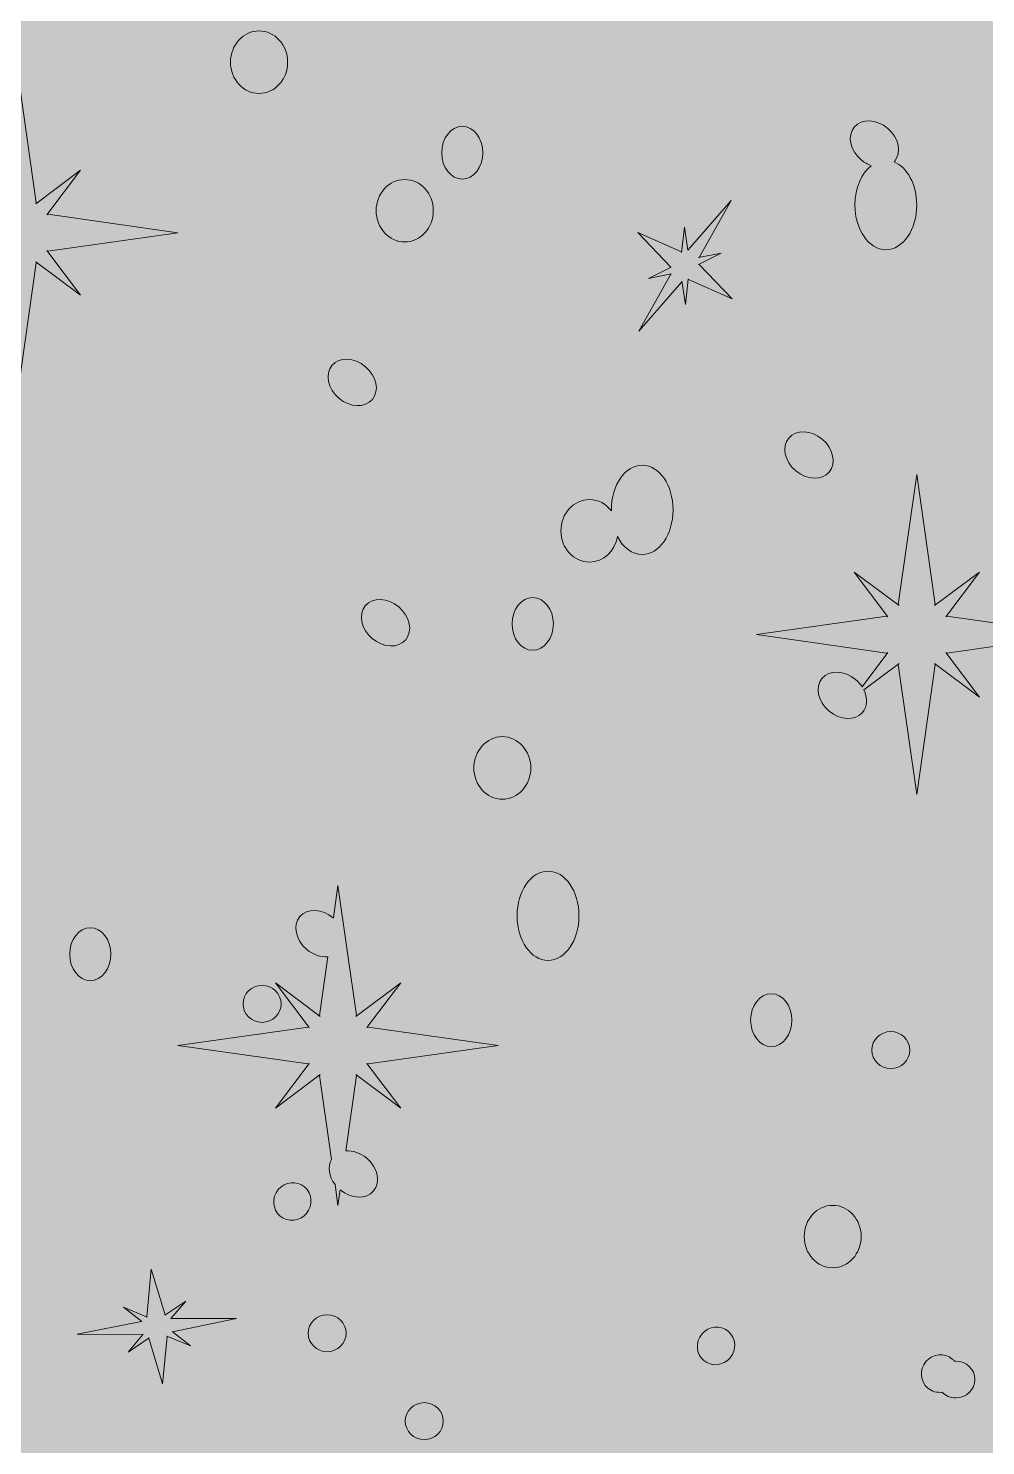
# Model space of a CAD drawing. Header units: millimetres. Extents: x 2.1 to 56, y 0.5 to 70.6.
# Drawn here: x 28.74 to 36.51, y 11.95 to 23.46 of the extents above; entities that cross this region are included whole.
import ezdxf

# ---------------------------------------------------------------- set-up
doc = ezdxf.new("R2010")
doc.units = ezdxf.units.MM

msp = doc.modelspace()

# ---------------------------------------------------------------- hatches: boundary and pattern name
at = {"true_color": 0x000000, "transparency": 33554687}
h = msp.add_hatch(color=18, dxfattribs=at)
edge = h.paths.add_edge_path(flags=0)
edge.add_spline(control_points=[(2.18, 58.849), (2.121, 62.163), (15.096, 70.58), (29.023, 70.516), (41.935, 70.457), (56.015, 62.173), (56, 58.849), (55.929, 43.515), (56.034, 43.399), (55.624, 27.611), (55.341, 16.727), (31.99, 0.499), (29.023, 0.889), (25.602, 1.338), (2.776, 14.306), (2.557, 29.116), (2.372, 41.574), (2.358, 48.941), (2.18, 58.849)], knot_values=[0, 0, 0, 0, 1, 1, 1, 2, 2, 2, 3, 3, 3, 4, 4, 4, 5, 5, 5, 6, 6, 6, 6], degree=3, periodic=1)
at = {"true_color": 0xffffff, "transparency": 33554687}
h = msp.add_hatch(color=7, dxfattribs=at)
edge = h.paths.add_edge_path(flags=0)
edge.add_spline(control_points=[(30.61, 23.439), (30.738, 23.439), (30.842, 23.325), (30.842, 23.185), (30.842, 23.045), (30.738, 22.931), (30.61, 22.931), (30.482, 22.931), (30.378, 23.045), (30.378, 23.185), (30.378, 23.325), (30.482, 23.439), (30.61, 23.439)], knot_values=[0, 0, 0, 0, 1, 1, 1, 2, 2, 2, 3, 3, 3, 4, 4, 4, 4], degree=3, periodic=1)
for points in [[(28.416, 21.945), (28.143, 22.308), (28.507, 22.035), (28.501, 22.044), (28.651, 23.1), (28.801, 22.044), (28.796, 22.035), (29.16, 22.308), (28.886, 21.945), (28.895, 21.95), (29.951, 21.8), (28.895, 21.65), (28.886, 21.655), (29.16, 21.292), (28.796, 21.565), (28.801, 21.556), (28.651, 20.5), (28.501, 21.556), (28.507, 21.565), (28.143, 21.292), (28.416, 21.655), (28.408, 21.65), (27.351, 21.8), (28.408, 21.95)], [(34.041, 21.64), (34.065, 21.845), (34.093, 21.658), (34.094, 21.662), (34.443, 22.063), (34.183, 21.6), (34.179, 21.598), (34.364, 21.634), (34.179, 21.542), (34.183, 21.542), (34.451, 21.262), (34.097, 21.42), (34.096, 21.424), (34.072, 21.218), (34.043, 21.406), (34.042, 21.401), (33.694, 21), (33.954, 21.463), (33.958, 21.466), (33.772, 21.429), (33.957, 21.521), (33.953, 21.521), (33.685, 21.801), (34.04, 21.644)], [(29.659, 12.959), (29.51, 13.076), (29.701, 12.995), (29.698, 12.998), (29.735, 13.384), (29.847, 13.013), (29.845, 13.01), (30.016, 13.125), (29.893, 12.982), (29.897, 12.984), (30.428, 12.982), (29.908, 12.876), (29.903, 12.878), (30.052, 12.761), (29.861, 12.841), (29.864, 12.838), (29.827, 12.452), (29.715, 12.824), (29.717, 12.827), (29.546, 12.711), (29.669, 12.855), (29.665, 12.853), (29.134, 12.855), (29.655, 12.96)]]:
    msp.add_hatch(color=7, dxfattribs=at).paths.add_polyline_path(points, flags=0)
h = msp.add_hatch(color=7, dxfattribs=at)
edge = h.paths.add_edge_path(flags=0)
edge.add_spline(control_points=[(35.581, 22.344), (35.553, 22.355), (35.525, 22.37), (35.5, 22.391), (35.409, 22.468), (35.384, 22.587), (35.444, 22.658), (35.503, 22.728), (35.625, 22.724), (35.715, 22.647), (35.806, 22.571), (35.831, 22.452), (35.772, 22.381), (35.772, 22.381), (35.767, 22.375), (35.767, 22.375), (35.873, 22.333), (35.951, 22.192), (35.951, 22.025), (35.951, 21.825), (35.839, 21.662), (35.7, 21.662), (35.562, 21.662), (35.449, 21.825), (35.449, 22.025), (35.449, 22.163), (35.503, 22.283), (35.581, 22.344)], knot_values=[0, 0, 0, 0, 1, 1, 1, 2, 2, 2, 3, 3, 3, 4, 4, 4, 5, 5, 5, 6, 6, 6, 7, 7, 7, 8, 8, 8, 9, 9, 9, 9], degree=3, periodic=1)
h = msp.add_hatch(color=7, dxfattribs=at)
edge = h.paths.add_edge_path(flags=0)
edge.add_spline(control_points=[(32.26, 22.664), (32.352, 22.664), (32.427, 22.568), (32.427, 22.449), (32.427, 22.331), (32.352, 22.235), (32.26, 22.235), (32.168, 22.235), (32.093, 22.331), (32.093, 22.449), (32.093, 22.568), (32.168, 22.664), (32.26, 22.664)], knot_values=[0, 0, 0, 0, 1, 1, 1, 2, 2, 2, 3, 3, 3, 4, 4, 4, 4], degree=3, periodic=1)
h = msp.add_hatch(color=7, dxfattribs=at)
edge = h.paths.add_edge_path(flags=0)
edge.add_spline(control_points=[(31.793, 22.232), (31.921, 22.232), (32.025, 22.119), (32.025, 21.979), (32.025, 21.839), (31.921, 21.725), (31.793, 21.725), (31.665, 21.725), (31.561, 21.839), (31.561, 21.979), (31.561, 22.119), (31.665, 22.232), (31.793, 22.232)], knot_values=[0, 0, 0, 0, 1, 1, 1, 2, 2, 2, 3, 3, 3, 4, 4, 4, 4], degree=3, periodic=1)
h = msp.add_hatch(color=7, dxfattribs=at)
edge = h.paths.add_edge_path(flags=0)
edge.add_spline(control_points=[(31.202, 20.722), (31.261, 20.793), (31.383, 20.789), (31.474, 20.712), (31.564, 20.636), (31.59, 20.517), (31.53, 20.446), (31.471, 20.376), (31.349, 20.38), (31.258, 20.456), (31.168, 20.533), (31.143, 20.652), (31.202, 20.722)], knot_values=[0, 0, 0, 0, 1, 1, 1, 2, 2, 2, 3, 3, 3, 4, 4, 4, 4], degree=3, periodic=1)
h = msp.add_hatch(color=7, dxfattribs=at)
edge = h.paths.add_edge_path(flags=0)
edge.add_spline(control_points=[(34.912, 20.133), (34.971, 20.204), (35.093, 20.199), (35.184, 20.123), (35.274, 20.047), (35.299, 19.928), (35.24, 19.857), (35.181, 19.786), (35.059, 19.791), (34.968, 19.867), (34.878, 19.943), (34.852, 20.063), (34.912, 20.133)], knot_values=[0, 0, 0, 0, 1, 1, 1, 2, 2, 2, 3, 3, 3, 4, 4, 4, 4], degree=3, periodic=1)
h = msp.add_hatch(color=7, dxfattribs=at)
edge = h.paths.add_edge_path(flags=0)
edge.add_spline(control_points=[(33.471, 19.542), (33.471, 19.542), (33.471, 19.55), (33.471, 19.55), (33.471, 19.75), (33.583, 19.912), (33.722, 19.912), (33.86, 19.912), (33.972, 19.75), (33.972, 19.55), (33.972, 19.349), (33.86, 19.187), (33.722, 19.187), (33.639, 19.187), (33.566, 19.244), (33.521, 19.332), (33.5, 19.215), (33.406, 19.126), (33.293, 19.126), (33.165, 19.126), (33.061, 19.239), (33.061, 19.379), (33.061, 19.519), (33.165, 19.633), (33.293, 19.633), (33.364, 19.633), (33.428, 19.598), (33.471, 19.542)], knot_values=[0, 0, 0, 0, 1, 1, 1, 2, 2, 2, 3, 3, 3, 4, 4, 4, 5, 5, 5, 6, 6, 6, 7, 7, 7, 8, 8, 8, 9, 9, 9, 9], degree=3, periodic=1)
h = msp.add_hatch(color=7, dxfattribs=at)
edge = h.paths.add_edge_path(flags=0)
edge.add_spline(control_points=[(35.521, 18.087), (35.553, 18.023), (35.551, 17.953), (35.511, 17.905), (35.451, 17.835), (35.33, 17.839), (35.239, 17.916), (35.148, 17.992), (35.123, 18.111), (35.183, 18.182), (35.242, 18.252), (35.364, 18.248), (35.454, 18.172), (35.475, 18.154), (35.493, 18.134), (35.507, 18.113), (35.507, 18.113), (35.716, 18.392), (35.716, 18.392), (35.716, 18.392), (35.708, 18.387), (35.708, 18.387), (35.708, 18.387), (34.651, 18.537), (34.651, 18.537), (34.651, 18.537), (35.708, 18.687), (35.708, 18.687), (35.708, 18.687), (35.716, 18.681), (35.716, 18.681), (35.716, 18.681), (35.443, 19.045), (35.443, 19.045), (35.443, 19.045), (35.807, 18.772), (35.807, 18.772), (35.807, 18.772), (35.801, 18.781), (35.801, 18.781), (35.801, 18.781), (35.951, 19.837), (35.951, 19.837), (35.951, 19.837), (36.101, 18.781), (36.101, 18.781), (36.101, 18.781), (36.096, 18.772), (36.096, 18.772), (36.096, 18.772), (36.46, 19.045), (36.46, 19.045), (36.46, 19.045), (36.186, 18.681), (36.186, 18.681), (36.186, 18.681), (36.195, 18.687), (36.195, 18.687), (36.195, 18.687), (37.251, 18.537), (37.251, 18.537), (37.251, 18.537), (36.195, 18.387), (36.195, 18.387), (36.195, 18.387), (36.186, 18.392), (36.186, 18.392), (36.186, 18.392), (36.46, 18.029), (36.46, 18.029), (36.46, 18.029), (36.096, 18.302), (36.096, 18.302), (36.096, 18.302), (36.101, 18.293), (36.101, 18.293), (36.101, 18.293), (35.951, 17.237), (35.951, 17.237), (35.951, 17.237), (35.801, 18.293), (35.801, 18.293), (35.801, 18.293), (35.807, 18.302), (35.807, 18.302), (35.807, 18.302), (35.521, 18.087), (35.521, 18.087)], knot_values=[0, 0, 0, 0, 1, 1, 1, 2, 2, 2, 3, 3, 3, 4, 4, 4, 5, 5, 5, 6, 6, 6, 7, 7, 7, 8, 8, 8, 9, 9, 9, 10, 10, 10, 11, 11, 11, 12, 12, 12, 13, 13, 13, 14, 14, 14, 15, 15, 15, 16, 16, 16, 17, 17, 17, 18, 18, 18, 19, 19, 19, 20, 20, 20, 21, 21, 21, 22, 22, 22, 23, 23, 23, 24, 24, 24, 25, 25, 25, 26, 26, 26, 27, 27, 27, 28, 28, 28, 29, 29, 29, 29], degree=3, periodic=1)
h = msp.add_hatch(color=7, dxfattribs=at)
edge = h.paths.add_edge_path(flags=0)
edge.add_spline(control_points=[(31.473, 18.771), (31.532, 18.841), (31.654, 18.837), (31.745, 18.761), (31.835, 18.684), (31.861, 18.565), (31.801, 18.495), (31.742, 18.424), (31.62, 18.428), (31.529, 18.505), (31.439, 18.581), (31.413, 18.7), (31.473, 18.771)], knot_values=[0, 0, 0, 0, 1, 1, 1, 2, 2, 2, 3, 3, 3, 4, 4, 4, 4], degree=3, periodic=1)
h = msp.add_hatch(color=7, dxfattribs=at)
edge = h.paths.add_edge_path(flags=0)
edge.add_spline(control_points=[(32.832, 18.838), (32.925, 18.838), (33, 18.742), (33, 18.624), (33, 18.505), (32.925, 18.409), (32.832, 18.409), (32.74, 18.409), (32.665, 18.505), (32.665, 18.624), (32.665, 18.742), (32.74, 18.838), (32.832, 18.838)], knot_values=[0, 0, 0, 0, 1, 1, 1, 2, 2, 2, 3, 3, 3, 4, 4, 4, 4], degree=3, periodic=1)
h = msp.add_hatch(color=7, dxfattribs=at)
edge = h.paths.add_edge_path(flags=0)
edge.add_spline(control_points=[(32.586, 17.708), (32.713, 17.708), (32.817, 17.594), (32.817, 17.454), (32.817, 17.314), (32.713, 17.2), (32.586, 17.2), (32.458, 17.2), (32.354, 17.314), (32.354, 17.454), (32.354, 17.594), (32.458, 17.708), (32.586, 17.708)], knot_values=[0, 0, 0, 0, 1, 1, 1, 2, 2, 2, 3, 3, 3, 4, 4, 4, 4], degree=3, periodic=1)
h = msp.add_hatch(color=7, dxfattribs=at)
edge = h.paths.add_edge_path(flags=0)
edge.add_spline(control_points=[(32.957, 16.616), (33.095, 16.616), (33.208, 16.454), (33.208, 16.253), (33.208, 16.053), (33.095, 15.891), (32.957, 15.891), (32.818, 15.891), (32.706, 16.053), (32.706, 16.253), (32.706, 16.454), (32.818, 16.616), (32.957, 16.616)], knot_values=[0, 0, 0, 0, 1, 1, 1, 2, 2, 2, 3, 3, 3, 4, 4, 4, 4], degree=3, periodic=1)
h = msp.add_hatch(color=7, dxfattribs=at)
edge = h.paths.add_edge_path(flags=0)
edge.add_spline(control_points=[(31.169, 15.921), (31.114, 15.916), (31.05, 15.936), (30.997, 15.98), (30.907, 16.057), (30.881, 16.176), (30.941, 16.247), (31, 16.317), (31.122, 16.313), (31.213, 16.236), (31.213, 16.236), (31.214, 16.236), (31.214, 16.236), (31.214, 16.236), (31.251, 16.5), (31.251, 16.5), (31.251, 16.5), (31.401, 15.444), (31.401, 15.444), (31.401, 15.444), (31.396, 15.435), (31.396, 15.435), (31.396, 15.435), (31.76, 15.708), (31.76, 15.708), (31.76, 15.708), (31.486, 15.345), (31.486, 15.345), (31.486, 15.345), (31.495, 15.35), (31.495, 15.35), (31.495, 15.35), (32.551, 15.2), (32.551, 15.2), (32.551, 15.2), (31.495, 15.05), (31.495, 15.05), (31.495, 15.05), (31.486, 15.055), (31.486, 15.055), (31.486, 15.055), (31.76, 14.692), (31.76, 14.692), (31.76, 14.692), (31.396, 14.965), (31.396, 14.965), (31.396, 14.965), (31.401, 14.956), (31.401, 14.956), (31.401, 14.956), (31.315, 14.344), (31.315, 14.344), (31.369, 14.349), (31.432, 14.328), (31.484, 14.285), (31.574, 14.209), (31.6, 14.089), (31.54, 14.019), (31.481, 13.948), (31.36, 13.952), (31.27, 14.028), (31.27, 14.028), (31.251, 13.9), (31.251, 13.9), (31.251, 13.9), (31.227, 14.072), (31.227, 14.072), (31.177, 14.137), (31.165, 14.217), (31.198, 14.275), (31.198, 14.275), (31.101, 14.956), (31.101, 14.956), (31.101, 14.956), (31.107, 14.965), (31.107, 14.965), (31.107, 14.965), (30.743, 14.692), (30.743, 14.692), (30.743, 14.692), (31.016, 15.055), (31.016, 15.055), (31.016, 15.055), (31.008, 15.05), (31.008, 15.05), (31.008, 15.05), (29.951, 15.2), (29.951, 15.2), (29.951, 15.2), (31.008, 15.35), (31.008, 15.35), (31.008, 15.35), (31.016, 15.345), (31.016, 15.345), (31.016, 15.345), (30.743, 15.708), (30.743, 15.708), (30.743, 15.708), (31.107, 15.435), (31.107, 15.435), (31.107, 15.435), (31.101, 15.444), (31.101, 15.444), (31.101, 15.444), (31.169, 15.921), (31.169, 15.921)], knot_values=[0, 0, 0, 0, 1, 1, 1, 2, 2, 2, 3, 3, 3, 4, 4, 4, 5, 5, 5, 6, 6, 6, 7, 7, 7, 8, 8, 8, 9, 9, 9, 10, 10, 10, 11, 11, 11, 12, 12, 12, 13, 13, 13, 14, 14, 14, 15, 15, 15, 16, 16, 16, 17, 17, 17, 18, 18, 18, 19, 19, 19, 20, 20, 20, 21, 21, 21, 22, 22, 22, 23, 23, 23, 24, 24, 24, 25, 25, 25, 26, 26, 26, 27, 27, 27, 28, 28, 28, 29, 29, 29, 30, 30, 30, 31, 31, 31, 32, 32, 32, 33, 33, 33, 34, 34, 34, 35, 35, 35, 35], degree=3, periodic=1)
h = msp.add_hatch(color=7, dxfattribs=at)
edge = h.paths.add_edge_path(flags=0)
edge.add_spline(control_points=[(29.239, 16.156), (29.332, 16.156), (29.407, 16.06), (29.407, 15.942), (29.407, 15.823), (29.332, 15.727), (29.239, 15.727), (29.147, 15.727), (29.072, 15.823), (29.072, 15.942), (29.072, 16.06), (29.147, 16.156), (29.239, 16.156)], knot_values=[0, 0, 0, 0, 1, 1, 1, 2, 2, 2, 3, 3, 3, 4, 4, 4, 4], degree=3, periodic=1)
h = msp.add_hatch(color=7, dxfattribs=at)
edge = h.paths.add_edge_path(flags=0)
edge.add_spline(control_points=[(30.634, 15.688), (30.72, 15.688), (30.789, 15.621), (30.789, 15.538), (30.789, 15.456), (30.72, 15.388), (30.634, 15.388), (30.549, 15.388), (30.48, 15.456), (30.48, 15.538), (30.48, 15.621), (30.549, 15.688), (30.634, 15.688)], knot_values=[0, 0, 0, 0, 1, 1, 1, 2, 2, 2, 3, 3, 3, 4, 4, 4, 4], degree=3, periodic=1)
h = msp.add_hatch(color=7, dxfattribs=at)
edge = h.paths.add_edge_path(flags=0)
edge.add_spline(control_points=[(34.77, 15.62), (34.862, 15.62), (34.937, 15.524), (34.937, 15.405), (34.937, 15.287), (34.862, 15.191), (34.77, 15.191), (34.677, 15.191), (34.602, 15.287), (34.602, 15.405), (34.602, 15.524), (34.677, 15.62), (34.77, 15.62)], knot_values=[0, 0, 0, 0, 1, 1, 1, 2, 2, 2, 3, 3, 3, 4, 4, 4, 4], degree=3, periodic=1)
h = msp.add_hatch(color=7, dxfattribs=at)
edge = h.paths.add_edge_path(flags=0)
edge.add_spline(control_points=[(35.74, 15.313), (35.825, 15.313), (35.894, 15.246), (35.894, 15.163), (35.894, 15.081), (35.825, 15.013), (35.74, 15.013), (35.655, 15.013), (35.586, 15.081), (35.586, 15.163), (35.586, 15.246), (35.655, 15.313), (35.74, 15.313)], knot_values=[0, 0, 0, 0, 1, 1, 1, 2, 2, 2, 3, 3, 3, 4, 4, 4, 4], degree=3, periodic=1)
h = msp.add_hatch(color=7, dxfattribs=at)
edge = h.paths.add_edge_path(flags=0)
edge.add_spline(control_points=[(30.766, 14.03), (30.821, 14.095), (30.917, 14.105), (30.98, 14.052), (31.043, 13.998), (31.05, 13.902), (30.995, 13.837), (30.941, 13.772), (30.845, 13.762), (30.781, 13.815), (30.718, 13.869), (30.711, 13.965), (30.766, 14.03)], knot_values=[0, 0, 0, 0, 1, 1, 1, 2, 2, 2, 3, 3, 3, 4, 4, 4, 4], degree=3, periodic=1)
h = msp.add_hatch(color=7, dxfattribs=at)
edge = h.paths.add_edge_path(flags=0)
edge.add_spline(control_points=[(35.268, 13.902), (35.396, 13.902), (35.5, 13.789), (35.5, 13.649), (35.5, 13.509), (35.396, 13.395), (35.268, 13.395), (35.141, 13.395), (35.037, 13.509), (35.037, 13.649), (35.037, 13.789), (35.141, 13.902), (35.268, 13.902)], knot_values=[0, 0, 0, 0, 1, 1, 1, 2, 2, 2, 3, 3, 3, 4, 4, 4, 4], degree=3, periodic=1)
h = msp.add_hatch(color=7, dxfattribs=at)
edge = h.paths.add_edge_path(flags=0)
edge.add_spline(control_points=[(31.163, 13.013), (31.248, 13.013), (31.317, 12.946), (31.317, 12.863), (31.317, 12.781), (31.248, 12.713), (31.163, 12.713), (31.078, 12.713), (31.008, 12.781), (31.008, 12.863), (31.008, 12.946), (31.078, 13.013), (31.163, 13.013)], knot_values=[0, 0, 0, 0, 1, 1, 1, 2, 2, 2, 3, 3, 3, 4, 4, 4, 4], degree=3, periodic=1)
h = msp.add_hatch(color=7, dxfattribs=at)
edge = h.paths.add_edge_path(flags=0)
edge.add_spline(control_points=[(34.206, 12.857), (34.261, 12.922), (34.357, 12.932), (34.421, 12.878), (34.484, 12.825), (34.491, 12.729), (34.436, 12.664), (34.381, 12.598), (34.285, 12.589), (34.222, 12.642), (34.158, 12.695), (34.152, 12.792), (34.206, 12.857)], knot_values=[0, 0, 0, 0, 1, 1, 1, 2, 2, 2, 3, 3, 3, 4, 4, 4, 4], degree=3, periodic=1)
h = msp.add_hatch(color=7, dxfattribs=at)
edge = h.paths.add_edge_path(flags=0)
edge.add_spline(control_points=[(36.157, 12.385), (36.116, 12.379), (36.075, 12.39), (36.042, 12.418), (35.978, 12.471), (35.971, 12.567), (36.026, 12.633), (36.081, 12.698), (36.177, 12.708), (36.24, 12.654), (36.246, 12.649), (36.252, 12.644), (36.257, 12.638), (36.261, 12.638), (36.265, 12.638), (36.268, 12.638), (36.354, 12.638), (36.423, 12.571), (36.423, 12.488), (36.423, 12.406), (36.354, 12.338), (36.268, 12.338), (36.225, 12.338), (36.185, 12.356), (36.157, 12.385)], knot_values=[0, 0, 0, 0, 1, 1, 1, 2, 2, 2, 3, 3, 3, 4, 4, 4, 5, 5, 5, 6, 6, 6, 7, 7, 7, 8, 8, 8, 8], degree=3, periodic=1)
h = msp.add_hatch(color=7, dxfattribs=at)
edge = h.paths.add_edge_path(flags=0)
edge.add_spline(control_points=[(31.951, 12.3), (32.037, 12.3), (32.106, 12.233), (32.106, 12.15), (32.106, 12.067), (32.037, 12), (31.951, 12), (31.866, 12), (31.797, 12.067), (31.797, 12.15), (31.797, 12.233), (31.866, 12.3), (31.951, 12.3)], knot_values=[0, 0, 0, 0, 1, 1, 1, 2, 2, 2, 3, 3, 3, 4, 4, 4, 4], degree=3, periodic=1)

# ---------------------------------------------------------------- linework, layer by layer
at = {"color": 18, "linetype": 'Continuous', "lineweight": 9, "true_color": 0x000000}
msp.add_lwpolyline([(28.651, 23.1), (28.801, 22.044), (28.796, 22.035), (29.16, 22.308), (28.886, 21.945), (28.895, 21.95), (29.951, 21.8), (28.895, 21.65), (28.886, 21.655), (29.16, 21.292), (28.796, 21.565), (28.801, 21.556), (28.651, 20.5)], dxfattribs=at)
for points in [[(34.041, 21.64), (34.065, 21.845), (34.093, 21.658), (34.094, 21.662), (34.443, 22.063), (34.183, 21.6), (34.179, 21.598), (34.364, 21.634), (34.179, 21.542), (34.183, 21.542), (34.451, 21.262), (34.097, 21.42), (34.096, 21.424), (34.072, 21.218), (34.043, 21.406), (34.042, 21.401), (33.694, 21), (33.954, 21.463), (33.958, 21.466), (33.772, 21.429), (33.957, 21.521), (33.953, 21.521), (33.685, 21.801), (34.04, 21.644), (34.041, 21.64)], [(29.659, 12.959), (29.51, 13.076), (29.701, 12.995), (29.698, 12.998), (29.735, 13.384), (29.847, 13.013), (29.845, 13.01), (30.016, 13.125), (29.893, 12.982), (29.897, 12.984), (30.428, 12.982), (29.908, 12.876), (29.903, 12.878), (30.052, 12.761), (29.861, 12.841), (29.864, 12.838), (29.827, 12.452), (29.715, 12.824), (29.717, 12.827), (29.546, 12.711), (29.669, 12.855), (29.665, 12.853), (29.134, 12.855), (29.655, 12.96), (29.659, 12.959)]]:
    msp.add_lwpolyline(points, close=True, dxfattribs=at)
at = {"color": 7, "linetype": 'Continuous', "lineweight": 158, "true_color": 0xffffff}
msp.add_open_spline([(2.18, 58.849), (2.358, 48.941), (2.372, 41.574), (2.557, 29.116), (2.776, 14.306), (25.602, 1.338), (29.023, 0.889), (31.99, 0.499), (55.341, 16.727), (55.624, 27.611), (56.034, 43.399), (55.929, 43.515), (56, 58.849), (56.015, 62.173), (41.935, 70.457), (29.023, 70.516), (15.096, 70.58), (2.121, 62.163), (2.18, 58.849)], degree=3, knots=[0, 0, 0, 0, 1, 1, 1, 2, 2, 2, 3, 3, 3, 4, 4, 4, 5, 5, 5, 6, 6, 6, 6], dxfattribs=at)
at = {"color": 18, "linetype": 'Continuous', "lineweight": 9, "true_color": 0x000000}
for points, knots in [([(54.172, 51.633), (54.147, 42.936), (54.164, 40.895), (53.847, 28.675), (53.783, 26.218), (52.481, 23.466), (50.482, 20.715), (47.528, 16.65), (43.056, 12.573), (38.944, 9.44), (35.741, 6.998), (32.755, 5.129), (30.875, 4.276), (30.005, 3.881), (29.348, 3.708), (28.991, 3.755), (28.501, 3.819), (27.594, 4.146), (26.407, 4.713), (23.715, 6), (19.533, 8.526), (15.533, 11.868), (9.787, 16.671), (4.436, 23.161), (4.333, 30.067), (4.163, 41.555), (4.151, 48.349), (3.986, 57.485), (3.979, 57.897), (4.154, 58.391), (4.515, 58.931), (5.009, 59.672), (5.855, 60.522), (6.993, 61.401), (11.337, 64.754), (19.966, 68.578), (29.029, 68.537), (37.429, 68.499), (46.36, 64.715), (50.958, 61.389), (52.161, 60.518), (53.071, 59.676), (53.607, 58.939), (54, 58.399), (54.196, 57.904), (54.194, 57.489), (54.184, 55.311), (54.177, 53.467), (54.173, 51.851), (54.201, 51.78), (54.2, 51.702), (54.172, 51.633)], [0, 0, 0, 0, 1, 1, 1, 2, 2, 2, 3, 3, 3, 4, 4, 4, 5, 5, 5, 6, 6, 6, 7, 7, 7, 8, 8, 8, 9, 9, 9, 10, 10, 10, 11, 11, 11, 12, 12, 12, 13, 13, 13, 14, 14, 14, 15, 15, 15, 16, 16, 16, 17, 17, 17, 17]), ([(53.375, 32.803), (53.585, 41.525), (53.575, 44.031), (53.597, 51.666), (52.67, 52.775), (44.08, 62.555), (29.09, 62.551), (13.964, 62.547), (5.441, 52.2), (4.658, 51.208), (4.715, 46.84), (4.751, 42.647), (4.809, 37.645), (4.812, 37.645), (4.815, 37.646), (4.819, 37.646), (4.911, 37.646), (4.986, 37.549), (4.986, 37.431), (4.986, 37.313), (4.911, 37.217), (4.819, 37.217), (4.819, 37.217), (4.814, 37.217), (4.814, 37.217), (4.825, 36.294), (4.837, 35.344), (4.849, 34.36), (4.892, 34.472), (4.975, 34.548), (5.069, 34.548), (5.208, 34.548), (5.32, 34.385), (5.32, 34.185), (5.32, 33.985), (5.208, 33.822), (5.069, 33.822), (4.978, 33.822), (4.898, 33.893), (4.854, 33.998), (4.871, 32.749), (4.889, 31.446), (4.909, 30.075), (5.009, 23.323), (10.284, 17.005), (15.902, 12.31), (16.27, 12.003), (16.639, 11.702), (17.009, 11.409), (16.986, 11.464), (16.973, 11.528), (16.973, 11.597), (16.973, 11.797), (17.085, 11.96), (17.224, 11.96), (17.362, 11.96), (17.475, 11.797), (17.475, 11.597), (17.475, 11.4), (17.366, 11.24), (17.231, 11.234), (20.762, 8.462), (24.29, 6.363), (26.656, 5.232), (27.764, 4.702), (28.608, 4.385), (29.066, 4.325), (29.365, 4.286), (29.906, 4.468), (30.637, 4.8), (32.265, 5.538), (34.73, 7.051), (37.445, 9.038), (37.436, 9.057), (37.431, 9.078), (37.431, 9.1), (37.431, 9.183), (37.5, 9.25), (37.586, 9.25), (37.624, 9.25), (37.658, 9.237), (37.685, 9.215), (37.986, 9.437), (38.29, 9.664), (38.596, 9.897), (39.471, 10.565), (40.364, 11.275), (41.254, 12.019), (41.233, 12.045), (41.22, 12.078), (41.22, 12.113), (41.22, 12.196), (41.289, 12.263), (41.374, 12.263), (41.419, 12.263), (41.459, 12.245), (41.487, 12.215), (44.655, 14.885), (47.777, 17.972), (50.016, 21.054), (51.936, 23.696), (53.21, 26.33), (53.271, 28.69), (53.31, 30.199), (53.345, 31.552), (53.374, 32.782), (53.374, 32.782), (52.448, 32.427), (52.448, 32.427), (52.448, 32.427), (52.439, 32.43), (52.439, 32.43), (52.439, 32.43), (52.786, 32.137), (52.786, 32.137), (52.786, 32.137), (52.371, 32.322), (52.371, 32.322), (52.371, 32.322), (52.378, 32.315), (52.378, 32.315), (52.378, 32.315), (52.468, 31.252), (52.468, 31.252), (52.468, 31.252), (52.085, 32.248), (52.085, 32.248), (52.085, 32.248), (52.089, 32.257), (52.089, 32.257), (52.089, 32.257), (51.795, 31.91), (51.795, 31.91), (51.795, 31.91), (51.98, 32.325), (51.98, 32.325), (51.98, 32.325), (51.973, 32.318), (51.973, 32.318), (51.973, 32.318), (50.91, 32.228), (50.91, 32.228), (50.91, 32.228), (51.906, 32.61), (51.906, 32.61), (51.906, 32.61), (51.916, 32.607), (51.916, 32.607), (51.916, 32.607), (51.568, 32.901), (51.568, 32.901), (51.568, 32.901), (51.984, 32.716), (51.984, 32.716), (51.984, 32.716), (51.977, 32.723), (51.977, 32.723), (51.977, 32.723), (51.887, 33.786), (51.887, 33.786), (51.887, 33.786), (52.269, 32.79), (52.269, 32.79), (52.269, 32.79), (52.266, 32.78), (52.266, 32.78), (52.266, 32.78), (52.559, 33.128), (52.559, 33.128), (52.559, 33.128), (52.374, 32.712), (52.374, 32.712), (52.374, 32.712), (52.381, 32.719), (52.381, 32.719), (52.381, 32.719), (53.375, 32.803), (53.375, 32.803)], [0, 0, 0, 0, 1, 1, 1, 2, 2, 2, 3, 3, 3, 4, 4, 4, 5, 5, 5, 6, 6, 6, 7, 7, 7, 8, 8, 8, 9, 9, 9, 10, 10, 10, 11, 11, 11, 12, 12, 12, 13, 13, 13, 14, 14, 14, 15, 15, 15, 16, 16, 16, 17, 17, 17, 18, 18, 18, 19, 19, 19, 20, 20, 20, 21, 21, 21, 22, 22, 22, 23, 23, 23, 24, 24, 24, 25, 25, 25, 26, 26, 26, 27, 27, 27, 28, 28, 28, 29, 29, 29, 30, 30, 30, 31, 31, 31, 32, 32, 32, 33, 33, 33, 34, 34, 34, 35, 35, 35, 36, 36, 36, 37, 37, 37, 38, 38, 38, 39, 39, 39, 40, 40, 40, 41, 41, 41, 42, 42, 42, 43, 43, 43, 44, 44, 44, 45, 45, 45, 46, 46, 46, 47, 47, 47, 48, 48, 48, 49, 49, 49, 50, 50, 50, 51, 51, 51, 52, 52, 52, 53, 53, 53, 54, 54, 54, 55, 55, 55, 56, 56, 56, 57, 57, 57, 58, 58, 58, 59, 59, 59, 59]), ([(30.61, 23.439), (30.738, 23.439), (30.842, 23.325), (30.842, 23.185), (30.842, 23.045), (30.738, 22.931), (30.61, 22.931), (30.482, 22.931), (30.378, 23.045), (30.378, 23.185), (30.378, 23.325), (30.482, 23.439), (30.61, 23.439)], [0, 0, 0, 0, 1, 1, 1, 2, 2, 2, 3, 3, 3, 4, 4, 4, 4]), ([(35.581, 22.344), (35.553, 22.355), (35.525, 22.37), (35.5, 22.391), (35.409, 22.468), (35.384, 22.587), (35.444, 22.658), (35.503, 22.728), (35.625, 22.724), (35.715, 22.647), (35.806, 22.571), (35.831, 22.452), (35.772, 22.381), (35.772, 22.381), (35.767, 22.375), (35.767, 22.375), (35.873, 22.333), (35.951, 22.192), (35.951, 22.025), (35.951, 21.825), (35.839, 21.662), (35.7, 21.662), (35.562, 21.662), (35.449, 21.825), (35.449, 22.025), (35.449, 22.163), (35.503, 22.283), (35.581, 22.344)], [0, 0, 0, 0, 1, 1, 1, 2, 2, 2, 3, 3, 3, 4, 4, 4, 5, 5, 5, 6, 6, 6, 7, 7, 7, 8, 8, 8, 9, 9, 9, 9]), ([(32.26, 22.664), (32.352, 22.664), (32.427, 22.568), (32.427, 22.449), (32.427, 22.331), (32.352, 22.235), (32.26, 22.235), (32.168, 22.235), (32.093, 22.331), (32.093, 22.449), (32.093, 22.568), (32.168, 22.664), (32.26, 22.664)], [0, 0, 0, 0, 1, 1, 1, 2, 2, 2, 3, 3, 3, 4, 4, 4, 4]), ([(31.793, 22.232), (31.921, 22.232), (32.025, 22.119), (32.025, 21.979), (32.025, 21.839), (31.921, 21.725), (31.793, 21.725), (31.665, 21.725), (31.561, 21.839), (31.561, 21.979), (31.561, 22.119), (31.665, 22.232), (31.793, 22.232)], [0, 0, 0, 0, 1, 1, 1, 2, 2, 2, 3, 3, 3, 4, 4, 4, 4]), ([(31.202, 20.722), (31.261, 20.793), (31.383, 20.789), (31.474, 20.712), (31.564, 20.636), (31.59, 20.517), (31.53, 20.446), (31.471, 20.376), (31.349, 20.38), (31.258, 20.456), (31.168, 20.533), (31.143, 20.652), (31.202, 20.722)], [0, 0, 0, 0, 1, 1, 1, 2, 2, 2, 3, 3, 3, 4, 4, 4, 4]), ([(34.912, 20.133), (34.971, 20.204), (35.093, 20.199), (35.184, 20.123), (35.274, 20.047), (35.299, 19.928), (35.24, 19.857), (35.181, 19.786), (35.059, 19.791), (34.968, 19.867), (34.878, 19.943), (34.852, 20.063), (34.912, 20.133)], [0, 0, 0, 0, 1, 1, 1, 2, 2, 2, 3, 3, 3, 4, 4, 4, 4]), ([(33.471, 19.542), (33.471, 19.542), (33.471, 19.55), (33.471, 19.55), (33.471, 19.75), (33.583, 19.912), (33.722, 19.912), (33.86, 19.912), (33.972, 19.75), (33.972, 19.55), (33.972, 19.349), (33.86, 19.187), (33.722, 19.187), (33.639, 19.187), (33.566, 19.244), (33.521, 19.332), (33.5, 19.215), (33.406, 19.126), (33.293, 19.126), (33.165, 19.126), (33.061, 19.239), (33.061, 19.379), (33.061, 19.519), (33.165, 19.633), (33.293, 19.633), (33.364, 19.633), (33.428, 19.598), (33.471, 19.542)], [0, 0, 0, 0, 1, 1, 1, 2, 2, 2, 3, 3, 3, 4, 4, 4, 5, 5, 5, 6, 6, 6, 7, 7, 7, 8, 8, 8, 9, 9, 9, 9]), ([(35.521, 18.087), (35.553, 18.023), (35.551, 17.953), (35.511, 17.905), (35.451, 17.835), (35.33, 17.839), (35.239, 17.916), (35.148, 17.992), (35.123, 18.111), (35.183, 18.182), (35.242, 18.252), (35.364, 18.248), (35.454, 18.172), (35.475, 18.154), (35.493, 18.134), (35.507, 18.113), (35.507, 18.113), (35.716, 18.392), (35.716, 18.392), (35.716, 18.392), (35.708, 18.387), (35.708, 18.387), (35.708, 18.387), (34.651, 18.537), (34.651, 18.537), (34.651, 18.537), (35.708, 18.687), (35.708, 18.687), (35.708, 18.687), (35.716, 18.681), (35.716, 18.681), (35.716, 18.681), (35.443, 19.045), (35.443, 19.045), (35.443, 19.045), (35.807, 18.772), (35.807, 18.772), (35.807, 18.772), (35.801, 18.781), (35.801, 18.781), (35.801, 18.781), (35.951, 19.837), (35.951, 19.837), (35.951, 19.837), (36.101, 18.781), (36.101, 18.781), (36.101, 18.781), (36.096, 18.772), (36.096, 18.772), (36.096, 18.772), (36.46, 19.045), (36.46, 19.045), (36.46, 19.045), (36.186, 18.681), (36.186, 18.681), (36.186, 18.681), (36.195, 18.687), (36.195, 18.687), (36.195, 18.687), (37.251, 18.537), (37.251, 18.537), (37.251, 18.537), (36.195, 18.387), (36.195, 18.387), (36.195, 18.387), (36.186, 18.392), (36.186, 18.392), (36.186, 18.392), (36.46, 18.029), (36.46, 18.029), (36.46, 18.029), (36.096, 18.302), (36.096, 18.302), (36.096, 18.302), (36.101, 18.293), (36.101, 18.293), (36.101, 18.293), (35.951, 17.237), (35.951, 17.237), (35.951, 17.237), (35.801, 18.293), (35.801, 18.293), (35.801, 18.293), (35.807, 18.302), (35.807, 18.302), (35.807, 18.302), (35.521, 18.087), (35.521, 18.087)], [0, 0, 0, 0, 1, 1, 1, 2, 2, 2, 3, 3, 3, 4, 4, 4, 5, 5, 5, 6, 6, 6, 7, 7, 7, 8, 8, 8, 9, 9, 9, 10, 10, 10, 11, 11, 11, 12, 12, 12, 13, 13, 13, 14, 14, 14, 15, 15, 15, 16, 16, 16, 17, 17, 17, 18, 18, 18, 19, 19, 19, 20, 20, 20, 21, 21, 21, 22, 22, 22, 23, 23, 23, 24, 24, 24, 25, 25, 25, 26, 26, 26, 27, 27, 27, 28, 28, 28, 29, 29, 29, 29]), ([(31.473, 18.771), (31.532, 18.841), (31.654, 18.837), (31.745, 18.761), (31.835, 18.684), (31.861, 18.565), (31.801, 18.495), (31.742, 18.424), (31.62, 18.428), (31.529, 18.505), (31.439, 18.581), (31.413, 18.7), (31.473, 18.771)], [0, 0, 0, 0, 1, 1, 1, 2, 2, 2, 3, 3, 3, 4, 4, 4, 4]), ([(32.832, 18.838), (32.925, 18.838), (33, 18.742), (33, 18.624), (33, 18.505), (32.925, 18.409), (32.832, 18.409), (32.74, 18.409), (32.665, 18.505), (32.665, 18.624), (32.665, 18.742), (32.74, 18.838), (32.832, 18.838)], [0, 0, 0, 0, 1, 1, 1, 2, 2, 2, 3, 3, 3, 4, 4, 4, 4]), ([(32.586, 17.708), (32.713, 17.708), (32.817, 17.594), (32.817, 17.454), (32.817, 17.314), (32.713, 17.2), (32.586, 17.2), (32.458, 17.2), (32.354, 17.314), (32.354, 17.454), (32.354, 17.594), (32.458, 17.708), (32.586, 17.708)], [0, 0, 0, 0, 1, 1, 1, 2, 2, 2, 3, 3, 3, 4, 4, 4, 4]), ([(32.957, 16.616), (33.095, 16.616), (33.208, 16.454), (33.208, 16.253), (33.208, 16.053), (33.095, 15.891), (32.957, 15.891), (32.818, 15.891), (32.706, 16.053), (32.706, 16.253), (32.706, 16.454), (32.818, 16.616), (32.957, 16.616)], [0, 0, 0, 0, 1, 1, 1, 2, 2, 2, 3, 3, 3, 4, 4, 4, 4]), ([(31.169, 15.921), (31.114, 15.916), (31.05, 15.936), (30.997, 15.98), (30.907, 16.057), (30.881, 16.176), (30.941, 16.247), (31, 16.317), (31.122, 16.313), (31.213, 16.236), (31.213, 16.236), (31.214, 16.236), (31.214, 16.236), (31.214, 16.236), (31.251, 16.5), (31.251, 16.5), (31.251, 16.5), (31.401, 15.444), (31.401, 15.444), (31.401, 15.444), (31.396, 15.435), (31.396, 15.435), (31.396, 15.435), (31.76, 15.708), (31.76, 15.708), (31.76, 15.708), (31.486, 15.345), (31.486, 15.345), (31.486, 15.345), (31.495, 15.35), (31.495, 15.35), (31.495, 15.35), (32.551, 15.2), (32.551, 15.2), (32.551, 15.2), (31.495, 15.05), (31.495, 15.05), (31.495, 15.05), (31.486, 15.055), (31.486, 15.055), (31.486, 15.055), (31.76, 14.692), (31.76, 14.692), (31.76, 14.692), (31.396, 14.965), (31.396, 14.965), (31.396, 14.965), (31.401, 14.956), (31.401, 14.956), (31.401, 14.956), (31.315, 14.344), (31.315, 14.344), (31.369, 14.349), (31.432, 14.328), (31.484, 14.285), (31.574, 14.209), (31.6, 14.089), (31.54, 14.019), (31.481, 13.948), (31.36, 13.952), (31.27, 14.028), (31.27, 14.028), (31.251, 13.9), (31.251, 13.9), (31.251, 13.9), (31.227, 14.072), (31.227, 14.072), (31.177, 14.137), (31.165, 14.217), (31.198, 14.275), (31.198, 14.275), (31.101, 14.956), (31.101, 14.956), (31.101, 14.956), (31.107, 14.965), (31.107, 14.965), (31.107, 14.965), (30.743, 14.692), (30.743, 14.692), (30.743, 14.692), (31.016, 15.055), (31.016, 15.055), (31.016, 15.055), (31.008, 15.05), (31.008, 15.05), (31.008, 15.05), (29.951, 15.2), (29.951, 15.2), (29.951, 15.2), (31.008, 15.35), (31.008, 15.35), (31.008, 15.35), (31.016, 15.345), (31.016, 15.345), (31.016, 15.345), (30.743, 15.708), (30.743, 15.708), (30.743, 15.708), (31.107, 15.435), (31.107, 15.435), (31.107, 15.435), (31.101, 15.444), (31.101, 15.444), (31.101, 15.444), (31.169, 15.921), (31.169, 15.921)], [0, 0, 0, 0, 1, 1, 1, 2, 2, 2, 3, 3, 3, 4, 4, 4, 5, 5, 5, 6, 6, 6, 7, 7, 7, 8, 8, 8, 9, 9, 9, 10, 10, 10, 11, 11, 11, 12, 12, 12, 13, 13, 13, 14, 14, 14, 15, 15, 15, 16, 16, 16, 17, 17, 17, 18, 18, 18, 19, 19, 19, 20, 20, 20, 21, 21, 21, 22, 22, 22, 23, 23, 23, 24, 24, 24, 25, 25, 25, 26, 26, 26, 27, 27, 27, 28, 28, 28, 29, 29, 29, 30, 30, 30, 31, 31, 31, 32, 32, 32, 33, 33, 33, 34, 34, 34, 35, 35, 35, 35]), ([(29.239, 16.156), (29.332, 16.156), (29.407, 16.06), (29.407, 15.942), (29.407, 15.823), (29.332, 15.727), (29.239, 15.727), (29.147, 15.727), (29.072, 15.823), (29.072, 15.942), (29.072, 16.06), (29.147, 16.156), (29.239, 16.156)], [0, 0, 0, 0, 1, 1, 1, 2, 2, 2, 3, 3, 3, 4, 4, 4, 4]), ([(30.634, 15.688), (30.72, 15.688), (30.789, 15.621), (30.789, 15.538), (30.789, 15.456), (30.72, 15.388), (30.634, 15.388), (30.549, 15.388), (30.48, 15.456), (30.48, 15.538), (30.48, 15.621), (30.549, 15.688), (30.634, 15.688)], [0, 0, 0, 0, 1, 1, 1, 2, 2, 2, 3, 3, 3, 4, 4, 4, 4]), ([(34.77, 15.62), (34.862, 15.62), (34.937, 15.524), (34.937, 15.405), (34.937, 15.287), (34.862, 15.191), (34.77, 15.191), (34.677, 15.191), (34.602, 15.287), (34.602, 15.405), (34.602, 15.524), (34.677, 15.62), (34.77, 15.62)], [0, 0, 0, 0, 1, 1, 1, 2, 2, 2, 3, 3, 3, 4, 4, 4, 4]), ([(35.74, 15.313), (35.825, 15.313), (35.894, 15.246), (35.894, 15.163), (35.894, 15.081), (35.825, 15.013), (35.74, 15.013), (35.655, 15.013), (35.586, 15.081), (35.586, 15.163), (35.586, 15.246), (35.655, 15.313), (35.74, 15.313)], [0, 0, 0, 0, 1, 1, 1, 2, 2, 2, 3, 3, 3, 4, 4, 4, 4]), ([(30.766, 14.03), (30.821, 14.095), (30.917, 14.105), (30.98, 14.052), (31.043, 13.998), (31.05, 13.902), (30.995, 13.837), (30.941, 13.772), (30.845, 13.762), (30.781, 13.815), (30.718, 13.869), (30.711, 13.965), (30.766, 14.03)], [0, 0, 0, 0, 1, 1, 1, 2, 2, 2, 3, 3, 3, 4, 4, 4, 4]), ([(35.268, 13.902), (35.396, 13.902), (35.5, 13.789), (35.5, 13.649), (35.5, 13.509), (35.396, 13.395), (35.268, 13.395), (35.141, 13.395), (35.037, 13.509), (35.037, 13.649), (35.037, 13.789), (35.141, 13.902), (35.268, 13.902)], [0, 0, 0, 0, 1, 1, 1, 2, 2, 2, 3, 3, 3, 4, 4, 4, 4]), ([(31.163, 13.013), (31.248, 13.013), (31.317, 12.946), (31.317, 12.863), (31.317, 12.781), (31.248, 12.713), (31.163, 12.713), (31.078, 12.713), (31.008, 12.781), (31.008, 12.863), (31.008, 12.946), (31.078, 13.013), (31.163, 13.013)], [0, 0, 0, 0, 1, 1, 1, 2, 2, 2, 3, 3, 3, 4, 4, 4, 4]), ([(34.206, 12.857), (34.261, 12.922), (34.357, 12.932), (34.421, 12.878), (34.484, 12.825), (34.491, 12.729), (34.436, 12.664), (34.381, 12.598), (34.285, 12.589), (34.222, 12.642), (34.158, 12.695), (34.152, 12.792), (34.206, 12.857)], [0, 0, 0, 0, 1, 1, 1, 2, 2, 2, 3, 3, 3, 4, 4, 4, 4]), ([(36.157, 12.385), (36.116, 12.379), (36.075, 12.39), (36.042, 12.418), (35.978, 12.471), (35.971, 12.567), (36.026, 12.633), (36.081, 12.698), (36.177, 12.708), (36.24, 12.654), (36.246, 12.649), (36.252, 12.644), (36.257, 12.638), (36.261, 12.638), (36.265, 12.638), (36.268, 12.638), (36.354, 12.638), (36.423, 12.571), (36.423, 12.488), (36.423, 12.406), (36.354, 12.338), (36.268, 12.338), (36.225, 12.338), (36.185, 12.356), (36.157, 12.385)], [0, 0, 0, 0, 1, 1, 1, 2, 2, 2, 3, 3, 3, 4, 4, 4, 5, 5, 5, 6, 6, 6, 7, 7, 7, 8, 8, 8, 8]), ([(31.951, 12.3), (32.037, 12.3), (32.106, 12.233), (32.106, 12.15), (32.106, 12.067), (32.037, 12), (31.951, 12), (31.866, 12), (31.797, 12.067), (31.797, 12.15), (31.797, 12.233), (31.866, 12.3), (31.951, 12.3)], [0, 0, 0, 0, 1, 1, 1, 2, 2, 2, 3, 3, 3, 4, 4, 4, 4])]:
    msp.add_open_spline(points, degree=3, knots=knots, dxfattribs=at)
at = {"color": 7, "linetype": 'Continuous', "lineweight": 60, "true_color": 0xffffff}
msp.add_open_spline([(4.274, 57.49), (4.438, 48.353), (4.451, 41.56), (4.621, 30.071), (4.824, 16.413), (25.874, 4.454), (29.028, 4.04), (31.765, 3.681), (53.298, 18.646), (53.559, 28.683), (53.937, 43.242), (53.84, 43.349), (53.906, 57.49), (53.92, 60.556), (40.936, 68.195), (29.028, 68.249), (16.185, 68.308), (4.219, 60.546), (4.274, 57.49)], degree=3, knots=[0, 0, 0, 0, 1, 1, 1, 2, 2, 2, 3, 3, 3, 4, 4, 4, 5, 5, 5, 6, 6, 6, 6], dxfattribs=at)

doc.saveas('drawing.dxf')
